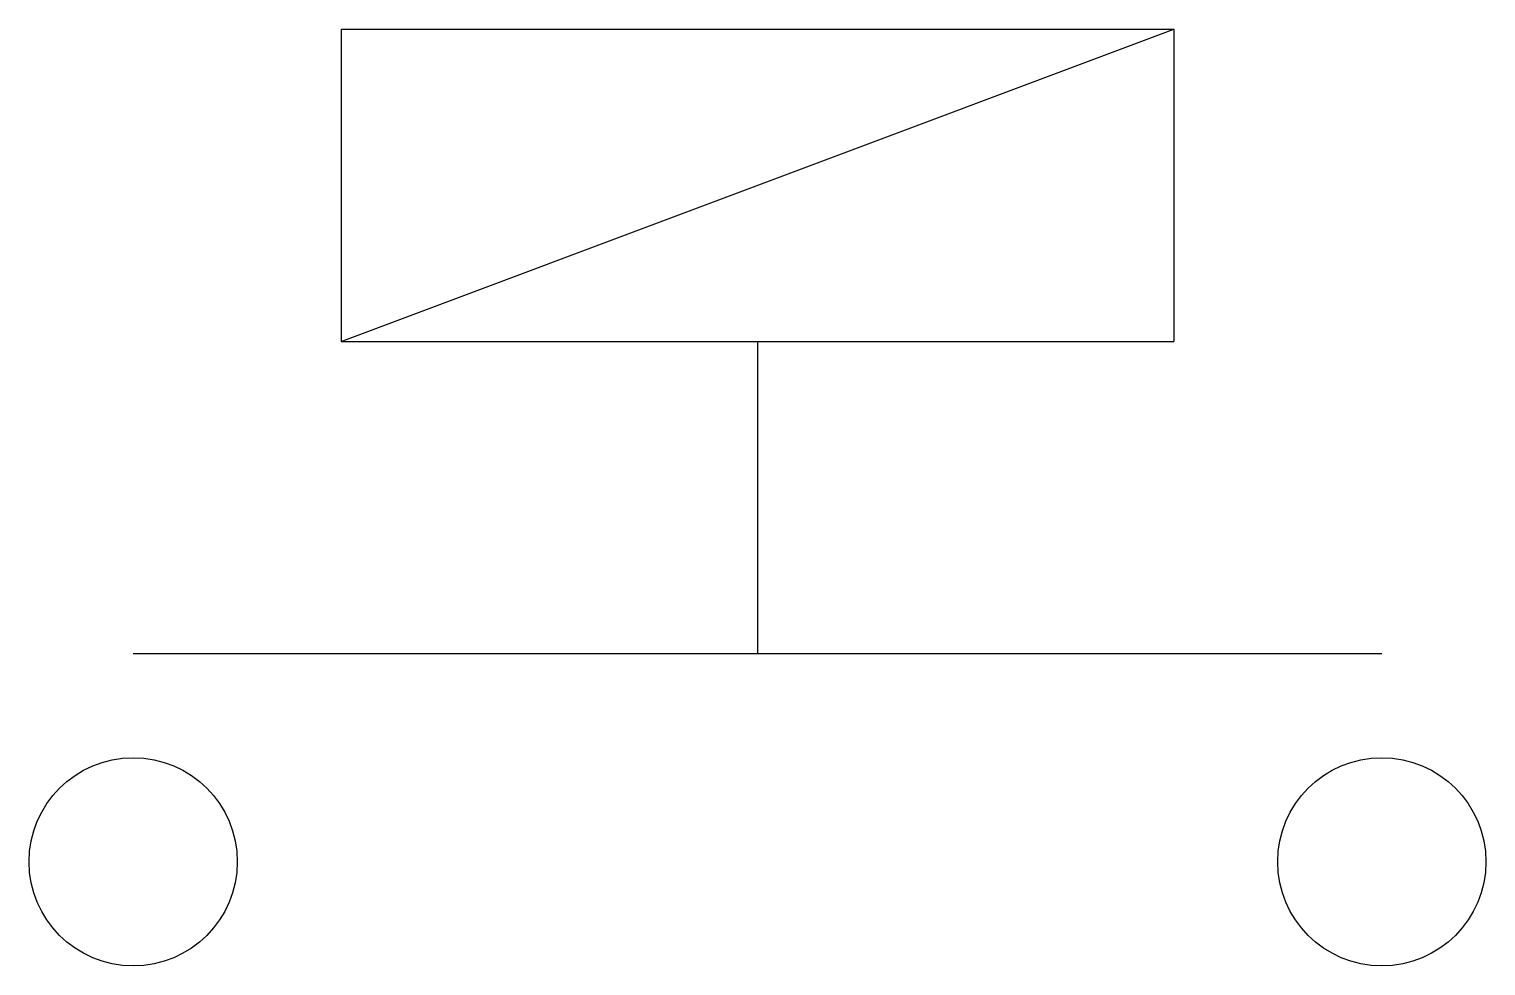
# Model space of a CAD drawing. Header units: millimetres. Extents: x -2935.856 to -2935.273, y 3743.85 to 3744.225.
import ezdxf

# ---------------------------------------------------------------- set-up
doc = ezdxf.new("R2010")
doc.units = ezdxf.units.MM
doc.header["$LTSCALE"] = 10
doc.layers.add('Ele_diagramas', color=2, linetype='Continuous')

msp = doc.modelspace()

# ---------------------------------------------------------------- linework, layer by layer
at = {"layer": 'Ele_diagramas', "color": 3}
for p, q in [((-2935.73099, 3744.22509), (-2935.39765, 3744.22509)), ((-2935.73099, 3744.22509), (-2935.73099, 3744.10009)), ((-2935.39765, 3744.22509), (-2935.39765, 3744.10009)), ((-2935.73099, 3744.10009), (-2935.39765, 3744.10009)), ((-2935.56432, 3744.10009), (-2935.56432, 3743.97509))]:
    msp.add_line(p, q, dxfattribs=at)
at = {"layer": 'Ele_diagramas', "color": 2}
msp.add_line((-2935.73099, 3744.10009), (-2935.39765, 3744.22509), dxfattribs=at)
at = {"layer": 'Ele_diagramas', "color": 4}
msp.add_line((-2935.81432, 3743.97509), (-2935.31432, 3743.97509), dxfattribs=at)
at = {"layer": 'Ele_diagramas', "color": 2}
for centre in [(-2935.81432, 3743.89175), (-2935.31432, 3743.89175)]:
    msp.add_circle(centre, 0.04167, dxfattribs=at)

doc.saveas('drawing.dxf')
